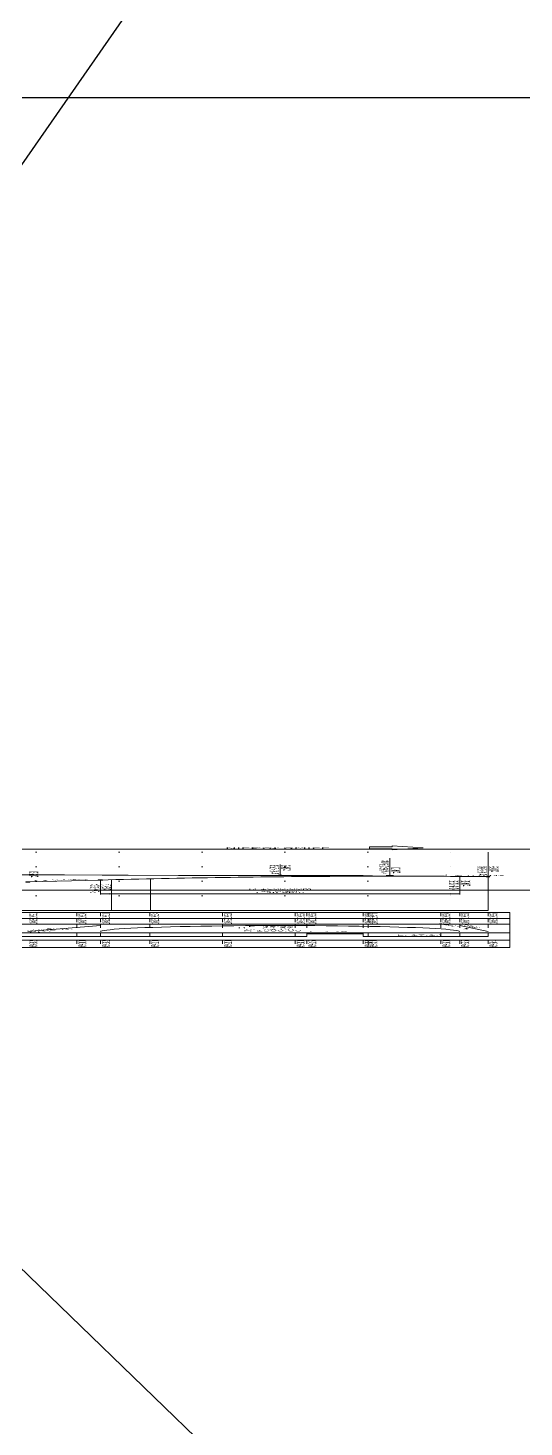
# Model space of a CAD drawing. Header units: millimetres. Extents: x -1069826 to 2704411, y -432732 to 412301.
# Drawn here: x 2094897 to 2163041, y -100223 to 92129 of the extents above; entities that cross this region are included whole.
import ezdxf
from ezdxf.enums import TextEntityAlignment as Align

# ---------------------------------------------------------------- set-up
doc = ezdxf.new("R2010")
doc.units = ezdxf.units.MM
doc.header["$LTSCALE"] = 1000
doc.header["$MEASUREMENT"] = 0
for name, pattern in [('DGN Style 1', [11.393425, 0.018957, -11.374468]), ('DGN Style 2', [18.957446, 11.374468, -7.582979]), ('DGN Style 3', [26.540425, 18.957446, -7.582979])]:
    doc.linetypes.add(name, pattern=pattern)
for name, color, linetype in [('0-RAM-T', 7, 'Continuous'), ('DROGO-T', 7, 'Continuous'), ('WIADUKT', 7, 'Continuous')]:
    doc.layers.add(name, color=color, linetype=linetype)
for name, color, linetype, lineweight in [('1', 7, 'Continuous', 0), ('31', 7, 'Continuous', 0), ('42', 7, 'Continuous', 0), ('54', 7, 'Continuous', 0), ('_0', 7, 'Continuous', 0), ('Kraweznik', 4, 'Continuous', 0)]:
    doc.layers.add(name, color=color, linetype=linetype, lineweight=lineweight)
doc.styles.add('CDMSTYLE', font='CDMSIMPL', dxfattribs={"width": 0.8, "bigfont": 'CDMBIGPL'})
doc.styles.add('ROMAN_1_PL', font='romans.shx')
doc.styles.add('Style-SWISSLT_1250', font='SWISSLT_1250.shx')
doc.styles.add('Style-WORKING_1250', font='WORKING_1250.shx')
doc.dimstyles.new('CDMOG-MM-100', dxfattribs={"dimscale": 100, "dimtxt": 2.5, "dimasz": 2, "dimexe": 1.5, "dimexo": 3, "dimgap": 0.5, "dimtad": 1, "dimdec": 0, "dimrnd": 1, "dimzin": 1, "dimdsep": 46, "dimtxsty": 'CDMSTYLE', "dimblk": 'OBLIQUE', "dimblk1": 'OBLIQUE', "dimblk2": 'OBLIQUE', "dimsah": 1, "dimcen": -2.5, "dimclrd": 9, "dimclre": 9, "dimclrt": 9, "dimadec": 0, "dimazin": 0, "dimtfac": 1, "dimtmove": 2, "dimatfit": 3, "dimldrblk": 'OBLIQUE', "dimfxl": 1, "dimtvp": 1, "dimtolj": 1, "dimtzin": 0, "dimarcsym": 0})
doc.dimstyles.new('CDMZB-MM-100', dxfattribs={"dimscale": 100, "dimtxt": 2.5, "dimasz": 1, "dimexe": 1.5, "dimexo": 5, "dimgap": 0.5, "dimtad": 1, "dimdec": 0, "dimrnd": 1, "dimzin": 1, "dimdsep": 46, "dimtxsty": 'CDMSTYLE', "dimblk": 'OBLIQUE', "dimblk1": 'OBLIQUE', "dimblk2": 'OBLIQUE', "dimsah": 1, "dimtsz": 1, "dimcen": -2.5, "dimclrd": 9, "dimclre": 9, "dimclrt": 9, "dimadec": 0, "dimazin": 0, "dimtfac": 1, "dimtmove": 2, "dimatfit": 3, "dimldrblk": 'OBLIQUE', "dimfxl": 1, "dimtvp": 1, "dimtolj": 1, "dimtzin": 0, "dimarcsym": 0})

# ---------------------------------------------------------------- blocks, each defined once
blk = doc.blocks.new('*D497')
at = {"color": 9, "linetype": 'ByBlock', "transparency": 16777216}
for p, q in [((1010517, -21403), (1010517, -22116)), ((1010717, -21966), (1043058, -21966)), ((1043258, -21384), (1043258, -22116))]:
    blk.add_line(p, q, dxfattribs=at)
for points in [[(1010717, -21933), (1010717, -21999), (1010517, -21966)], [(1043058, -21933), (1043058, -21999), (1043258, -21966)]]:
    blk.add_solid(points, dxfattribs=at)
at = {"layer": 'Defpoints', "color": 0, "linetype": 'ByBlock', "transparency": 16777216}
for p in [(1010517, -21103, 0), (1043258, -21084, 0), (1043258, -21966)]:
    blk.add_point(p, dxfattribs=at)
at = {"color": 9, "linetype": 'ByBlock', "transparency": 16777216, "insert": (1026888, -21791), "char_height": 250, "attachment_point": 5, "style": 'CDMSTYLE'}
blk.add_mtext('\\A1;32740', dxfattribs=at)
blk = doc.blocks.new('_OBLIQUE')
at = {"color": 0, "linetype": 'ByBlock'}
blk.add_line((-0.5, -0.5), (0.5, 0.5), dxfattribs=at)
blk = doc.blocks.new('*D480')
at = {"color": 9, "linetype": 'ByBlock', "transparency": 16777216}
for p, q in [((1020270, -21298), (1020270, -21674)), ((1020170, -21624), (1020370, -21424)), ((1030330, -21524), (1020270, -21524)), ((1030230, -21624), (1030430, -21424)), ((1030330, -21371), (1030330, -21674))]:
    blk.add_line(p, q, dxfattribs=at)
at = {"layer": 'Defpoints', "color": 0, "linetype": 'ByBlock', "transparency": 16777216}
for p in [(1020270, -20798), (1030330, -20871), (1020270, -21524)]:
    blk.add_point(p, dxfattribs=at)
at = {"color": 9, "linetype": 'ByBlock', "transparency": 16777216, "insert": (1025300, -21349), "char_height": 250, "attachment_point": 5, "style": 'CDMSTYLE'}
blk.add_mtext('\\A1;\\C1;10060', dxfattribs=at)
blk = doc.blocks.new('*D471')
at = {"color": 9, "linetype": 'ByBlock', "transparency": 16777216}
for p, q in [((1017680, -14146), (1017680, -14156)), ((1022760, -14146), (1022760, -14156)), ((1017580, -14406), (1017780, -14206)), ((1017680, -14306), (1022760, -14306)), ((1022660, -14406), (1022860, -14206))]:
    blk.add_line(p, q, dxfattribs=at)
at = {"layer": 'Defpoints', "color": 0, "linetype": 'ByBlock', "transparency": 16777216}
for p in [(1017680, -14646), (1022760, -14306), (1022760, -14646)]:
    blk.add_point(p, dxfattribs=at)
at = {"color": 9, "linetype": 'ByBlock', "transparency": 16777216, "insert": (1020029, -14089), "char_height": 250, "attachment_point": 5, "style": 'CDMSTYLE'}
blk.add_mtext('\\A1;5080', dxfattribs=at)
blk = doc.blocks.new('*D470')
at = {"color": 9, "linetype": 'ByBlock', "transparency": 16777216}
for p, q in [((1020460, -18108), (1020660, -17908)), ((1020560, -18589), (1020560, -17858)), ((1020560, -18008), (1024960, -18008)), ((1024860, -18108), (1025060, -17908)), ((1024960, -18589), (1024960, -17858))]:
    blk.add_line(p, q, dxfattribs=at)
at = {"layer": 'Defpoints', "color": 0, "linetype": 'ByBlock', "transparency": 16777216}
for p in [(1024960, -18008), (1020560, -19089), (1024960, -19089)]:
    blk.add_point(p, dxfattribs=at)
at = {"color": 9, "linetype": 'ByBlock', "transparency": 16777216, "insert": (1023229, -17821), "char_height": 250, "attachment_point": 5, "style": 'CDMSTYLE'}
blk.add_mtext('\\A1;\\C1;4400', dxfattribs=at)
blk = doc.blocks.new('*D478')
at = {"color": 9, "linetype": 'ByBlock', "transparency": 16777216}
for p, q in [((1015226, -21296), (1015226, -21674)), ((1020270, -21298), (1020270, -21674)), ((1015126, -21624), (1015326, -21424)), ((1020270, -21524), (1015226, -21524)), ((1020170, -21624), (1020370, -21424))]:
    blk.add_line(p, q, dxfattribs=at)
at = {"layer": 'Defpoints', "color": 0, "linetype": 'ByBlock', "transparency": 16777216}
for p in [(1015226, -20796), (1020270, -20798), (1015226, -21524)]:
    blk.add_point(p, dxfattribs=at)
at = {"color": 9, "linetype": 'ByBlock', "transparency": 16777216, "insert": (1017748, -21349), "char_height": 250, "attachment_point": 5, "style": 'CDMSTYLE'}
blk.add_mtext('\\A1;5044', dxfattribs=at)
blk = doc.blocks.new('*D474')
at = {"color": 9, "linetype": 'ByBlock', "transparency": 16777216}
for p, q in [((1019780, -18108), (1019980, -17908)), ((1019880, -17851), (1019880, -17858)), ((1020560, -18008), (1019880, -18008)), ((1020460, -18108), (1020660, -17908)), ((1020560, -17886), (1020560, -17858))]:
    blk.add_line(p, q, dxfattribs=at)
at = {"layer": 'Defpoints', "color": 0, "linetype": 'ByBlock', "transparency": 16777216}
for p in [(1019880, -18008), (1019880, -18351), (1020560, -18386)]:
    blk.add_point(p, dxfattribs=at)
at = {"color": 9, "linetype": 'ByBlock', "transparency": 16777216, "insert": (1020220, -17833), "char_height": 250, "attachment_point": 5, "style": 'CDMSTYLE'}
blk.add_mtext('\\A1;680', dxfattribs=at)
blk = doc.blocks.new('*D479')
at = {"color": 9, "linetype": 'ByBlock', "transparency": 16777216}
for p, q in [((1015380, -18108), (1015580, -17908)), ((1015480, -18135), (1015480, -17858)), ((1015480, -18008), (1019880, -18008)), ((1019780, -18108), (1019980, -17908)), ((1019880, -18135), (1019880, -17858))]:
    blk.add_line(p, q, dxfattribs=at)
at = {"layer": 'Defpoints', "color": 0, "linetype": 'ByBlock', "transparency": 16777216}
for p in [(1015480, -18635), (1019880, -18008), (1019880, -18635)]:
    blk.add_point(p, dxfattribs=at)
at = {"color": 9, "linetype": 'ByBlock', "transparency": 16777216, "insert": (1018082, -17816), "char_height": 250, "attachment_point": 5, "style": 'CDMSTYLE'}
blk.add_mtext('\\A1;4400', dxfattribs=at)
blk = doc.blocks.new('*D481')
at = {"color": 9, "linetype": 'ByBlock', "transparency": 16777216}
for p, q in [((1035374, -21298), (1035374, -21674)), ((1030230, -21624), (1030430, -21424)), ((1030330, -21524), (1035374, -21524)), ((1030330, -21750), (1030330, -21674)), ((1035274, -21624), (1035474, -21424))]:
    blk.add_line(p, q, dxfattribs=at)
at = {"layer": 'Defpoints', "color": 0, "linetype": 'ByBlock', "transparency": 16777216}
for p in [(1030330, -21250), (1035374, -20798), (1035374, -21524)]:
    blk.add_point(p, dxfattribs=at)
at = {"color": 9, "linetype": 'ByBlock', "transparency": 16777216, "insert": (1032852, -21349), "char_height": 250, "attachment_point": 5, "style": 'CDMSTYLE'}
blk.add_mtext('\\A1;5044', dxfattribs=at)
blk = doc.blocks.new('*D477')
at = {"color": 9, "linetype": 'ByBlock', "transparency": 16777216}
for p, q in [((1029940, -18108), (1030140, -17908)), ((1030040, -17851), (1030040, -17858)), ((1030040, -18008), (1030720, -18008)), ((1030620, -18108), (1030820, -17908)), ((1030720, -17851), (1030720, -17858))]:
    blk.add_line(p, q, dxfattribs=at)
at = {"layer": 'Defpoints', "color": 0, "linetype": 'ByBlock', "transparency": 16777216}
for p in [(1030040, -18351), (1030720, -18008), (1030720, -18351)]:
    blk.add_point(p, dxfattribs=at)
at = {"color": 9, "linetype": 'ByBlock', "transparency": 16777216, "insert": (1030380, -17833), "char_height": 250, "attachment_point": 5, "style": 'CDMSTYLE'}
blk.add_mtext('\\A1;680', dxfattribs=at)
blk = doc.blocks.new('*D476')
at = {"color": 9, "linetype": 'ByBlock', "transparency": 16777216}
for p, q in [((1027840, -14146), (1027840, -14156)), ((1032920, -14146), (1032920, -14156)), ((1027740, -14406), (1027940, -14206)), ((1032920, -14306), (1027840, -14306)), ((1032820, -14406), (1033020, -14206))]:
    blk.add_line(p, q, dxfattribs=at)
at = {"layer": 'Defpoints', "color": 0, "linetype": 'ByBlock', "transparency": 16777216}
for p in [(1027840, -14306), (1027840, -14646), (1032920, -14646)]:
    blk.add_point(p, dxfattribs=at)
at = {"color": 9, "linetype": 'ByBlock', "transparency": 16777216, "insert": (1030572, -14065), "char_height": 250, "attachment_point": 5, "style": 'CDMSTYLE'}
blk.add_mtext('\\A1;5080', dxfattribs=at)
blk = doc.blocks.new('*D475')
at = {"color": 9, "linetype": 'ByBlock', "transparency": 16777216}
for p, q in [((1030620, -18108), (1030820, -17908)), ((1030720, -18135), (1030720, -17858)), ((1035120, -18008), (1030720, -18008)), ((1035020, -18108), (1035220, -17908)), ((1035120, -18135), (1035120, -17858))]:
    blk.add_line(p, q, dxfattribs=at)
at = {"layer": 'Defpoints', "color": 0, "linetype": 'ByBlock', "transparency": 16777216}
for p in [(1030720, -18008), (1030720, -18635), (1035120, -18635)]:
    blk.add_point(p, dxfattribs=at)
at = {"color": 9, "linetype": 'ByBlock', "transparency": 16777216, "insert": (1032590, -17809), "char_height": 250, "attachment_point": 5, "style": 'CDMSTYLE'}
blk.add_mtext('\\A1;4400', dxfattribs=at)
blk = doc.blocks.new('*D473')
at = {"color": 9, "linetype": 'ByBlock', "transparency": 16777216}
for p, q in [((1024960, -17691), (1024960, -17858)), ((1024860, -18108), (1025060, -17908)), ((1025640, -18008), (1024960, -18008)), ((1025540, -18108), (1025740, -17908)), ((1025640, -17985), (1025640, -17858))]:
    blk.add_line(p, q, dxfattribs=at)
at = {"layer": 'Defpoints', "color": 0, "linetype": 'ByBlock', "transparency": 16777216}
for p in [(1024960, -18008), (1024960, -18191), (1025640, -18485)]:
    blk.add_point(p, dxfattribs=at)
at = {"color": 9, "linetype": 'ByBlock', "transparency": 16777216, "insert": (1025300, -17833), "char_height": 250, "attachment_point": 5, "style": 'CDMSTYLE'}
blk.add_mtext('\\A1;\\C1;680', dxfattribs=at)
blk = doc.blocks.new('*D472')
at = {"color": 9, "linetype": 'ByBlock', "transparency": 16777216}
for p, q in [((1025540, -18108), (1025740, -17908)), ((1025640, -18135), (1025640, -17858)), ((1030040, -18008), (1025640, -18008)), ((1029940, -18108), (1030140, -17908)), ((1030040, -18135), (1030040, -17858))]:
    blk.add_line(p, q, dxfattribs=at)
at = {"layer": 'Defpoints', "color": 0, "linetype": 'ByBlock', "transparency": 16777216}
for p in [(1025640, -18008), (1025640, -18635), (1030040, -18635)]:
    blk.add_point(p, dxfattribs=at)
at = {"color": 9, "linetype": 'ByBlock', "transparency": 16777216, "insert": (1028252, -17804), "char_height": 250, "attachment_point": 5, "style": 'CDMSTYLE'}
blk.add_mtext('\\A1;\\C1;4400', dxfattribs=at)
blk = doc.blocks.new('*D469')
at = {"color": 9, "linetype": 'ByBlock', "transparency": 16777216}
for p, q in [((1022760, -14146), (1022760, -14156)), ((1027840, -14146), (1027840, -14156)), ((1022660, -14406), (1022860, -14206)), ((1022760, -14306), (1027840, -14306)), ((1027740, -14406), (1027940, -14206))]:
    blk.add_line(p, q, dxfattribs=at)
at = {"layer": 'Defpoints', "color": 0, "linetype": 'ByBlock', "transparency": 16777216}
for p in [(1022760, -14646), (1027840, -14306), (1027840, -14646)]:
    blk.add_point(p, dxfattribs=at)
at = {"color": 9, "linetype": 'ByBlock', "transparency": 16777216, "insert": (1025109, -14123), "char_height": 250, "attachment_point": 5, "style": 'CDMSTYLE'}
blk.add_mtext('\\A1;\\C1;5080', dxfattribs=at)
blk = doc.blocks.new('A$C534018C8')
at = {"layer": 'DROGO-T', "color": 40, "linetype": 'Continuous'}
dim = blk.add_linear_dim(base=(21010, 5532.9), p1=(862, 6395.9, 0.1), p2=(21010, 6415.1, 0.1), dimstyle='CDMOG-MM-100', dxfattribs=at)
dim.commit()
dim.dimension.update_dxf_attribs({"geometry": '*D497', "text_midpoint": (10936, 5707.9)})
at = {"layer": 'WIADUKT', "color": 40, "linetype": 'Continuous'}
for base, p1, p2, picture, middle in [((8396, 13193.1, 0.1), (3316, 12852.8, 0.1), (8396, 12852.8, 0.1), '*D471', (5664.5, 13410.5, 0.1)), ((13476, 13193.1, 0.1), (18556, 12852.8, 0.1), (13476, 12852.8, 0.1), '*D476', (16207.5, 13433.6, 0.1)), ((5516, 9491.4, 0.1), (1116, 8864, 0.1), (5516, 8864, 0.1), '*D479', (3718.2, 9682.9, 0.1)), ((16356, 9491.4, 0.1), (20756, 8864, 0.1), (16356, 8864, 0.1), '*D475', (18226.2, 9690, 0.1))]:
    dim = blk.add_linear_dim(base=base, p1=p1, p2=p2, dimstyle='CDMZB-MM-100', dxfattribs=at)
    dim.commit()
    dim.dimension.update_dxf_attribs({"geometry": picture, "text_midpoint": middle, "dimtype": 128, "insert": (-1014364.1, 27499)})
for base, p1, p2, picture, middle in [((13476, 13193.1, 0.1), (8396, 12852.8, 0.1), (13476, 12852.8, 0.1), '*D469', (10744.5, 13376.1, 0.1)), ((10596, 9491.4, 0.1), (6196, 8410.4, 0.1), (10596, 8410.4, 0.1), '*D470', (8865.3, 9677.9, 0.1)), ((11276, 9491.4, 0.1), (15676, 8864, 0.1), (11276, 8864, 0.1), '*D472', (13887.6, 9695.3, 0.1))]:
    dim = blk.add_linear_dim(base=base, p1=p1, p2=p2, text='\\C1;<>', dimstyle='CDMZB-MM-100', dxfattribs=at)
    dim.commit()
    dim.dimension.update_dxf_attribs({"geometry": picture, "text_midpoint": middle, "dimtype": 128, "insert": (-1014364.1, 27499)})
for base, p1, p2, picture, middle in [((5516, 9491.4, 0.1), (6196, 9113.4, 0.1), (5516, 9147.8, 0.1), '*D474', (5856, 9666.4, 0.1)), ((16356, 9491.4, 0.1), (15676, 9147.8, 0.1), (16356, 9147.8, 0.1), '*D477', (16016, 9666.4, 0.1)), ((862, 5974.6, 0.1), (5906, 6701.3, 0.1), (862, 6703.4, 0.1), '*D478', (3384, 6149.6, 0.1)), ((21010, 5974.6, 0.1), (15966, 6249, 0.1), (21010, 6701.3, 0.1), '*D481', (18488, 6149.6, 0.1))]:
    dim = blk.add_linear_dim(base=base, p1=p1, p2=p2, dimstyle='CDMZB-MM-100', dxfattribs=at)
    dim.commit()
    dim.dimension.update_dxf_attribs({"geometry": picture, "text_midpoint": middle, "insert": (-1014364.1, 27499)})
for base, p1, p2, picture, middle in [((10596, 9491.4, 0.1), (11276, 9014, 0.1), (10596, 9308.1, 0.1), '*D473', (10936, 9666.4, 0.1)), ((5906, 5974.6, 0.1), (15966, 6628.2, 0.1), (5906, 6701.3, 0.1), '*D480', (10936, 6149.6, 0.1))]:
    dim = blk.add_linear_dim(base=base, p1=p1, p2=p2, text='\\C1;<>', dimstyle='CDMZB-MM-100', dxfattribs=at)
    dim.commit()
    dim.dimension.update_dxf_attribs({"geometry": picture, "text_midpoint": middle, "insert": (-1014364.1, 27499)})
blk = doc.blocks.new('A$C009A7C16')
at = {"layer": 'DROGO-T', "color": 40, "linetype": 'Continuous'}
blk.add_blockref('A$C534018C8', (0, 0), dxfattribs=at)

msp = doc.modelspace()

# ---------------------------------------------------------------- linework, layer by layer
at = {"color": 4, "linetype": 'Continuous'}
msp.add_lwpolyline([(1847152.1849, -105857.2506), (2222394.6239, -105857.2506), (2222394.6239, 82519.943), (1847152.1849, 82519.943)], close=True, dxfattribs=at)
at = {"layer": '1', "color": 7, "linetype": 'DGN Style 1', "lineweight": 0}
for p, q in [((1913729.407, -21196.1741), (2158098.9174, -21196.1741)), ((1913729.407, -21196.1741), (2158098.9174, -21196.1741)), ((2101615.9769, -29196.1741), (2101615.9769, -21196.1741)), ((1913729.407, -23196.1741), (2158098.9174, -23196.1741)), ((1913729.407, -25196.1741), (2158098.9174, -25196.1741)), ((1913729.407, -27196.1741), (2158098.9174, -27196.1741))]:
    msp.add_line(p, q, dxfattribs=at)
at = {"layer": '1', "color": 7, "linetype": 'Continuous', "lineweight": 18}
for p, q in [((2158098.9174, -29196.1741), (2158098.9174, -21196.1741)), ((1913729.407, -29196.1741), (2158098.9174, -29196.1741))]:
    msp.add_line(p, q, dxfattribs=at)
at = {"layer": '1', "color": 1, "linetype": 'DGN Style 2', "lineweight": 0}
for p, q in [((2093943.3677, -24311.7558), (2096976.3698, -24315.7751)), ((2096976.3698, -24315.7751), (2097870.0652, -24312.1347)), ((2097870.0652, -24312.1347), (2099915.797, -24317.9567)), ((2099915.797, -24317.9567), (2105092.2115, -24334.6076)), ((2105092.2115, -24334.6076), (2107873.9917, -24344.242)), ((2107873.9917, -24344.242), (2108668.2103, -24351.5208)), ((2108668.2103, -24351.5208), (2115581.7006, -24378.7516)), ((2115581.7006, -24378.7516), (2117514.0851, -24381.7888)), ((2117514.0851, -24381.7888), (2122399.5857, -24405.6059)), ((2122399.5857, -24405.6059), (2124851.5977, -24416.4336)), ((2124851.5977, -24416.4336), (2124878.7807, -24416.4381)), ((2124878.7807, -24416.4381), (2124891.396, -24416.6312)), ((2124891.396, -24416.6312), (2132247.73, -24407.6289)), ((2132247.73, -24407.6289), (2132316.1708, -24407.6565)), ((2132316.1708, -24407.6565), (2133208.8427, -24385.2232)), ((2133208.8427, -24385.2232), (2133530.5156, -24377.1027)), ((2133530.5156, -24377.1027), (2133553.5073, -24377.2073)), ((2133553.5073, -24377.2073), (2133611.4705, -24376.2937)), ((2133611.4705, -24376.2937), (2135409.2505, -24382.3428)), ((2135409.2505, -24382.3428), (2138829.0959, -24402.0213)), ((2138829.0959, -24402.0213), (2139294.7147, -24403.483)), ((2139294.7147, -24403.483), (2140954.7436, -24414.9227)), ((2140954.7436, -24414.9227), (2141908.7337, -24421.4102)), ((2141908.7337, -24421.4102), (2142209.9222, -24423.8013)), ((2142209.9222, -24423.8013), (2149858.9849, -24484.1602)), ((2149858.9849, -24484.1602), (2150341.6644, -24505.4812)), ((2150341.6644, -24505.4812), (2152940.6495, -24535.4142)), ((2152940.6495, -24535.4142), (2153233.8025, -24537.9273)), ((2153233.8025, -24537.9273), (2153582.0798, -24519.2343)), ((2153582.0798, -24519.2343), (2153962.2646, -24522.1191)), ((2153962.2646, -24522.1191), (2158098.9174, -24545.9117))]:
    msp.add_line(p, q, dxfattribs=at)
at = {"layer": '42', "color": 151, "linetype": 'Continuous', "lineweight": 0}
for p, q in [((2129526.9501, -24362.8607), (2129526.9501, -22862.8607)), ((2144596.3006, -24190.1887), (2144596.3006, -22030.1887)), ((2158098.9174, -24545.9117), (2158098.9174, -23045.9117)), ((2144596.3006, -24490.1887), (2144596.3006, -24190.1887)), ((2154206.0991, -24520.9717), (2154206.0991, -26520.9717)), ((2104855.9576, -25016.7127), (2104855.9576, -27016.7127))]:
    msp.add_line(p, q, dxfattribs=at)
at = {"layer": '42', "color": 132, "linetype": 'Continuous', "lineweight": 20}
for p, q in [((2104855.9576, -25016.7127), (2105905.702, -24989.2592)), ((2105905.702, -24989.2592), (2106955.4654, -24962.5405)), ((2106955.4654, -24962.5405), (2108005.2472, -24936.5568)), ((2108005.2472, -24936.5568), (2109055.047, -24911.308)), ((2109055.047, -24911.308), (2110104.8641, -24886.7942)), ((2110104.8641, -24886.7942), (2111154.6982, -24863.0152)), ((2111154.6982, -24863.0152), (2112204.5487, -24839.9713)), ((2112204.5487, -24839.9713), (2113254.415, -24817.6623)), ((2113254.415, -24817.6623), (2114304.2967, -24796.0883)), ((2114304.2967, -24796.0883), (2115354.1932, -24775.2494)), ((2115354.1932, -24775.2494), (2116404.1041, -24755.1454)), ((2116404.1041, -24755.1454), (2117454.0288, -24735.7764)), ((2117454.0288, -24735.7764), (2118503.9668, -24717.1425)), ((2118503.9668, -24717.1425), (2119553.9176, -24699.2435)), ((2119553.9176, -24699.2435), (2120603.8806, -24682.0797)), ((2120603.8806, -24682.0797), (2121653.8554, -24665.6508)), ((2121653.8554, -24665.6508), (2122703.8415, -24649.9571)), ((2122703.8415, -24649.9571), (2123753.8383, -24634.9984)), ((2123753.8383, -24634.9984), (2124803.8453, -24620.7748)), ((2124803.8453, -24620.7748), (2125853.862, -24607.2862)), ((2125853.862, -24607.2862), (2126903.8879, -24594.5328)), ((2126903.8879, -24594.5328), (2127953.9224, -24582.5144)), ((2127953.9224, -24582.5144), (2129003.9651, -24571.2312)), ((2129003.9651, -24571.2312), (2130054.0155, -24560.683)), ((2130054.0155, -24560.683), (2131104.073, -24550.87)), ((2131104.073, -24550.87), (2132154.137, -24541.792)), ((2132154.137, -24541.792), (2133204.2072, -24533.4492)), ((2133204.2072, -24533.4492), (2134254.283, -24525.8415)), ((2134254.283, -24525.8415), (2135304.3639, -24518.969)), ((2135304.3639, -24518.969), (2136354.4493, -24512.8315)), ((2136354.4493, -24512.8315), (2137404.5387, -24507.4292)), ((2137404.5387, -24507.4292), (2138454.6317, -24502.7621)), ((2138454.6317, -24502.7621), (2139504.7276, -24498.8301)), ((2139504.7276, -24498.8301), (2140554.8261, -24495.6332)), ((2140554.8261, -24495.6332), (2141604.9265, -24493.1714)), ((2141604.9265, -24493.1714), (2142655.0285, -24491.4448)), ((2142655.0285, -24491.4448), (2143705.1313, -24490.4534)), ((2143705.1313, -24490.4534), (2144755.2346, -24490.1971)), ((2144755.2346, -24490.1971), (2145805.3378, -24490.6759)), ((2145805.3378, -24490.6759), (2146855.4405, -24491.8899)), ((2146855.4405, -24491.8899), (2147905.542, -24493.839)), ((2147905.542, -24493.839), (2148955.6419, -24496.5233)), ((2148955.6419, -24496.5233), (2150005.7397, -24499.9427)), ((2150005.7397, -24499.9427), (2151055.8348, -24504.0972)), ((2151055.8348, -24504.0972), (2152105.9267, -24508.9869)), ((2152105.9267, -24508.9869), (2153156.015, -24514.6118)), ((2153156.015, -24514.6118), (2154206.0991, -24520.9717))]:
    msp.add_line(p, q, dxfattribs=at)
at = {"layer": '42', "color": 134, "linetype": 'Continuous', "lineweight": 9}
for p, q in [((2154206.0991, -24520.9717), (2154206.0991, -27016.7127)), ((2104855.9576, -25016.7127), (2104855.9576, -27016.7127)), ((2106057.001, -26916.7127), (2153005.0557, -26916.7127))]:
    msp.add_line(p, q, dxfattribs=at)
at = {"layer": '42', "color": 52, "linetype": 'Continuous', "lineweight": 18}
for p, q in [((2154206.0991, -24520.9717), (2158098.9174, -24545.9117)), ((2094876.5932, -25281.1944), (2104855.9576, -25016.7127))]:
    msp.add_line(p, q, dxfattribs=at)
at = {"layer": '42', "color": 73, "linetype": 'DGN Style 2', "lineweight": 0}
for centre in [(2104855.9576, -25016.7127), (2154206.0991, -24520.9717), (2094876.5932, -25281.1944)]:
    msp.add_ellipse(centre, major_axis=(300, 0), ratio=0.1, dxfattribs=at)
for points in [[(2129276.9501, -24387.8607), (2129776.9501, -24387.8607), (2129776.9501, -24337.8607), (2129276.9501, -24337.8607)], [(2157848.9174, -24570.9117), (2158348.9174, -24570.9117), (2158348.9174, -24520.9117), (2157848.9174, -24520.9117)]]:
    msp.add_3dface(points, dxfattribs=at)
at = {"layer": '42', "color": 1, "linetype": 'DGN Style 2', "lineweight": 0}
msp.add_3dface([(2144596.3006, -24490.1887), (2144096.3006, -24390.1887), (2145096.3006, -24390.1887)], dxfattribs=at)
at = {"layer": '42', "color": 134, "linetype": 'Continuous', "lineweight": 9}
for points in [[(2104855.9576, -26916.7127), (2106057.001, -26966.4615), (2106057.001, -26866.9638)], [(2154206.0991, -26916.7127), (2153005.0557, -26866.9638), (2153005.0557, -26966.4615)]]:
    msp.add_3dface(points, dxfattribs=at)
at = {"layer": '54', "color": 8, "linetype": 'Continuous', "lineweight": 0}
for p, q in [((2101615.9769, -29996.1741), (2101615.9769, -29496.1741)), ((2101615.9769, -30796.1741), (2101615.9769, -30296.1741)), ((2104855.9576, -29996.1741), (2104855.9576, -29496.1741)), ((2104855.9576, -30796.1741), (2104855.9576, -30296.1741)), ((2111615.9769, -29996.1741), (2111615.9769, -29496.1741)), ((2111615.9769, -30796.1741), (2111615.9769, -30296.1741)), ((2121615.9769, -29996.1741), (2121615.9769, -29496.1741)), ((2121615.9769, -30796.1741), (2121615.9769, -30296.1741)), ((2131615.9769, -29996.1741), (2131615.9769, -29496.1741)), ((2131615.9769, -30796.1741), (2131615.9769, -30296.1741)), ((2133208.7927, -29996.1741), (2133208.7927, -29496.1741)), ((2133208.7927, -30796.1741), (2133208.7927, -30296.1741)), ((2140954.7936, -29996.1741), (2140954.7936, -29496.1741)), ((2140954.7936, -30796.1741), (2140954.7936, -30296.1741)), ((2141615.9769, -29996.1741), (2141615.9769, -29496.1741)), ((2141615.9769, -30796.1741), (2141615.9769, -30296.1741)), ((2151615.9769, -29996.1741), (2151615.9769, -29496.1741)), ((2151615.9769, -30796.1741), (2151615.9769, -30296.1741)), ((2154206.0991, -29996.1741), (2154206.0991, -29496.1741)), ((2154206.0991, -30796.1741), (2154206.0991, -30296.1741)), ((2158098.9174, -29996.1741), (2158098.9174, -29496.1741)), ((2158098.9174, -30796.1741), (2158098.9174, -30296.1741)), ((2101615.9769, -31596.1741), (2101615.9769, -31096.1741)), ((2101615.9769, -32796.1741), (2101615.9769, -32296.1741)), ((2104855.9576, -31596.1741), (2104855.9576, -31096.1741)), ((2104855.9576, -32796.1741), (2104855.9576, -32296.1741)), ((2111615.9769, -31596.1741), (2111615.9769, -31096.1741)), ((2111615.9769, -32796.1741), (2111615.9769, -32296.1741)), ((2121615.9769, -31596.1741), (2121615.9769, -31096.1741)), ((2121615.9769, -32796.1741), (2121615.9769, -32296.1741)), ((2131615.9769, -31596.1741), (2131615.9769, -31096.1741)), ((2131615.9769, -32796.1741), (2131615.9769, -32296.1741)), ((2133208.7927, -31596.1741), (2133208.7927, -31096.1741)), ((2133208.7927, -32796.1741), (2133208.7927, -32296.1741)), ((2140954.7936, -31596.1741), (2140954.7936, -31096.1741)), ((2140954.7936, -32796.1741), (2140954.7936, -32296.1741)), ((2141615.9769, -31596.1741), (2141615.9769, -31096.1741)), ((2141615.9769, -32796.1741), (2141615.9769, -32296.1741)), ((2151615.9769, -31596.1741), (2151615.9769, -31096.1741)), ((2151615.9769, -32796.1741), (2151615.9769, -32296.1741)), ((2154206.0991, -31596.1741), (2154206.0991, -31096.1741)), ((2154206.0991, -32796.1741), (2154206.0991, -32296.1741)), ((2158098.9174, -31596.1741), (2158098.9174, -31096.1741)), ((2158098.9174, -32796.1741), (2158098.9174, -32296.1741)), ((2101615.9769, -33796.1741), (2101615.9769, -33296.1741)), ((2104855.9576, -33796.1741), (2104855.9576, -33296.1741)), ((2111615.9769, -33796.1741), (2111615.9769, -33296.1741)), ((2121615.9769, -33796.1741), (2121615.9769, -33296.1741)), ((2131615.9769, -33796.1741), (2131615.9769, -33296.1741)), ((2133208.7927, -33796.1741), (2133208.7927, -33296.1741)), ((2140954.7936, -33796.1741), (2140954.7936, -33296.1741)), ((2141615.9769, -33796.1741), (2141615.9769, -33296.1741)), ((2151615.9769, -33796.1741), (2151615.9769, -33296.1741)), ((2154206.0991, -33796.1741), (2154206.0991, -33296.1741)), ((2158098.9174, -33796.1741), (2158098.9174, -33296.1741))]:
    msp.add_line(p, q, dxfattribs=at)
at = {"layer": '54', "color": 252, "linetype": 'Continuous', "lineweight": 0}
for points in [[(1911729.407, -30296.1741), (2161098.9174, -30296.1741), (2161098.9174, -29496.1741), (1911729.407, -29496.1741)], [(1911729.407, -31096.1741), (2161098.9174, -31096.1741), (2161098.9174, -30296.1741), (1911729.407, -30296.1741)], [(1911729.407, -32296.1741), (2161098.9174, -32296.1741), (2161098.9174, -31096.1741), (1911729.407, -31096.1741)], [(1911729.407, -33296.1741), (2161098.9174, -33296.1741), (2161098.9174, -32296.1741), (1911729.407, -32296.1741)], [(1911729.407, -34296.1741), (2161098.9174, -34296.1741), (2161098.9174, -33296.1741), (1911729.407, -33296.1741)]]:
    msp.add_3dface(points, dxfattribs=at)
at = {"layer": '_0', "color": 253, "linetype": 'Continuous', "lineweight": 0}
for p, q in [((2094876.5932, -32116.1741), (2104855.9576, -31276.1741)), ((2154206.0991, -31276.1741), (2158098.9174, -32116.1741))]:
    msp.add_line(p, q, dxfattribs=at)
at = {"layer": '_0', "color": 252, "linetype": 'Continuous', "lineweight": 18}
for p, q in [((2133208.7927, -32396.1741), (2140954.7936, -32396.1741)), ((2133208.7927, -32796.1741), (2133208.7927, -32396.1741)), ((2140954.7936, -32396.1741), (2140954.7936, -32796.1741)), ((2026958.8166, -32796.1741), (2133208.7927, -32796.1741)), ((2140954.7936, -32796.1741), (2158098.9174, -32796.1741))]:
    msp.add_line(p, q, dxfattribs=at)
at = {"layer": '_0', "color": 253, "linetype": 'Continuous', "lineweight": 0}
msp.add_ellipse((2129531.0284, -32116.1741), major_axis=(24675.0707, 0), ratio=0.0340424556, start_param=0, end_param=3.1415926536, dxfattribs=at)
at = {"layer": 'Defpoints', "color": 7, "linetype": 'Continuous', "lineweight": 18}
for p, q in [((2141804.4615, -20598.4427), (2141804.4615, -20448.4427)), ((2141804.4615, -20448.4427), (2144944.0433, -20448.4427)), ((2141804.4615, -20748.4427), (2141804.4615, -20598.4427)), ((2144944.0433, -20748.4427), (2141804.4615, -20748.4427)), ((2144944.0433, -20319.0638), (2149170.6398, -20598.4427)), ((2144944.0433, -20448.4427), (2144944.0433, -20319.0638)), ((2149170.6398, -20598.4427), (2144944.0433, -20877.8217)), ((2144944.0433, -20877.8217), (2144944.0433, -20748.4427))]:
    msp.add_line(p, q, dxfattribs=at)
at = {"layer": 'Kraweznik', "color": 6, "linetype": 'Continuous', "ltscale": 0.1}
for p, q in [((1907560.0849, -20796.1741), (2241959.9092, -20796.1741)), ((1864169.9577, -26396.1741), (2238359.0817, -26396.1741))]:
    msp.add_line(p, q, dxfattribs=at)
at = {"layer": 'Kraweznik', "color": 2, "linetype": 'DGN Style 3', "lineweight": 9}
for p, q in [((2106365.9769, -29196.1741), (2106365.9769, -24977.1313)), ((2111715.9769, -29196.1741), (2111715.9769, -24850.6953))]:
    msp.add_line(p, q, dxfattribs=at)
at = {"layer": 'WIADUKT', "color": 40, "linetype": 'Continuous'}
for p, q in [((1719473.0945, 284481.4135), (2318348.8132, -295880.2237)), ((1850192.161, -277648.9671), (2230189.4435, 269288.7003))]:
    msp.add_line(p, q, dxfattribs=at)

# ---------------------------------------------------------------- block references
at = {"layer": 'DROGO-T', "color": 40, "linetype": 'Continuous', "xscale": 1.625, "zscale": 1.625}
msp.add_blockref('A$C009A7C16', (1009116.6077, -27499.0139, -0.0313), dxfattribs=at)

# ---------------------------------------------------------------- texts
at = {"layer": '0-RAM-T', "color": 253, "linetype": 'Continuous', "lineweight": 0, "style": 'Style-WORKING_1250'}
for s, height, rotation, oblique, width, p in [('l:9.98', 156.29976, 4.811455583, 281.586551097, 6.38569, (2095488.3476, -32012.3963)), ('i:2.65', 156.29976, 4.811455583, 281.586551097, 6.38569, (2095639.644, -32261.082)), ('%', 156.2998, 4.811455583, 281.586551097, 6.38569, (2100044.1448, -31890.3389)), ('i:-0.64', 278.97201, 347.823302826, 75.16993863, 2.004487, (2151134.8093, -30993.969)), ('l:3.89', 278.97201, 347.823302827, 75.16993863, 2.004487, (2154276.9125, -31196.3234)), ('%', 278.972, 347.823302833, 75.169938636, 2.004487, (2154232.2932, -31662.3501))]:
    msp.add_text(s, height=height, rotation=rotation, dxfattribs=dict(at, oblique=oblique, width=width)).set_placement(p)
at = {"layer": '0-RAM-T', "color": 253, "linetype": 'Continuous', "lineweight": 0, "style": 'Style-WORKING_1250', "width": 10.83333}
for s, p in [(' l1    24.67', (2123247.697, -31656.1741)), (' R 1500.00', (2123990.5539, -32056.1741)), (' l2  24.68', (2124300.0776, -31856.1741)), (' L  49.35', (2124640.5537, -31456.1741))]:
    msp.add_text(s, height=120, dxfattribs=at).set_placement(p)
at = {"layer": '0-RAM-T', "color": 252, "linetype": 'Continuous', "lineweight": 9, "style": 'Style-WORKING_1250', "width": 11.81818}
for s, p in [('R: 1000.00', (2131665.1274, -32342.8408)), ('L: 7.75', (2133522.2699, -32159.5075)), ('L: 17.14', (2145564.9514, -32651.1741))]:
    msp.add_text(s, height=110, dxfattribs=at).set_placement(p)
at = {"layer": '1', "color": 12, "linetype": 'DGN Style 2', "lineweight": 9, "style": 'Style-WORKING_1250', "width": 0.118182}
for s, p in [('196.88', (2095076.5932, -31026.1741)), ('196.87', (2101815.9769, -31026.1741)), ('196.86', (2105055.9576, -31026.1741)), ('196.83', (2111815.9769, -31026.1741)), ('196.79', (2121815.9769, -31026.1741)), ('196.79', (2131815.9769, -31026.1741)), ('196.80', (2133408.7927, -31026.1741)), ('196.78', (2141154.7936, -31026.1741)), ('196.78', (2141815.9769, -31026.1741)), ('196.68', (2151815.9769, -31026.1741)), ('196.67', (2154406.0991, -31026.1741)), ('196.65', (2158298.9174, -31026.1741))]:
    msp.add_text(s, height=1100, rotation=90, dxfattribs=at).set_placement(p, align=Align.TOP_LEFT)
at = {"layer": '31', "color": 41, "linetype": 'DGN Style 2', "lineweight": 9, "style": 'Style-WORKING_1250', "width": 0.118182}
for s, p in [('195.91', (2095076.5932, -30216.1741)), ('196.09', (2101815.9769, -30216.1741)), ('196.18', (2105055.9576, -30216.1741)), ('196.34', (2111815.9769, -30216.1741)), ('196.53', (2121815.9769, -30216.1741)), ('196.65', (2131815.9769, -30216.1741)), ('196.66', (2133408.7927, -30216.1741)), ('196.70', (2141154.7936, -30216.1741)), ('196.70', (2141815.9769, -30216.1741)), ('196.69', (2151815.9769, -30216.1741)), ('196.68', (2154406.0991, -30216.1741)), ('196.65', (2158298.9174, -30216.1741))]:
    msp.add_text(s, height=1100, rotation=90, dxfattribs=at).set_placement(p, align=Align.TOP_LEFT)
at = {"layer": '42', "color": 83, "linetype": 'DGN Style 2', "lineweight": 9, "style": 'Style-WORKING_1250', "width": 0.092308}
for s, p in [('km:45+927.91', (2129376.9501, -22922.8607)), ('km:45+956.48', (2157948.9174, -23105.9117)), ('PL:45+903.24', (2104705.9576, -25576.7127)), ('KL:45+952.59', (2154056.0991, -25080.9717))]:
    msp.add_text(s, height=1300, rotation=90, dxfattribs=at).set_placement(p, align=Align.RIGHT)
for s, p in [('rz:196.83', (2129676.9501, -22922.8607)), ('rz:195.91', (2095026.5932, -23841.1944)), ('rz:196.65', (2158248.9174, -23105.9117)), ('rz:196.18', (2105005.9576, -25576.7127)), ('rz:196.68', (2154356.0991, -25080.9717))]:
    msp.add_text(s, height=1300, rotation=90, dxfattribs=at).set_placement(p, align=Align.TOP_RIGHT)
at = {"layer": '42', "color": 1, "linetype": 'DGN Style 2', "lineweight": 9, "style": 'Style-WORKING_1250', "width": 0.092308}
msp.add_text('km:45+942.98- max', height=1300, rotation=90, dxfattribs=at).set_placement((2144446.3006, -24130.1887))
at = {"layer": '42', "color": 3, "linetype": 'DGN Style 2', "lineweight": 9, "style": 'Style-SWISSLT_1250'}
for s, height, rotation, oblique, width, p in [('i = 2.65%', 113.75771, 1.518146921, 292.190525797, 11.050307, (2099609.707, -25052.1458)), ('i = -0.64%', 110.22326, 359.632930226, 32.279251291, 11.770355, (2156216.5397, -24433.4966))]:
    msp.add_text(s, height=height, rotation=rotation, dxfattribs=dict(at, oblique=oblique, width=width)).set_placement(p, align=Align.CENTER)
at = {"layer": '42', "color": 1, "linetype": 'DGN Style 2', "lineweight": 9, "style": 'Style-WORKING_1250', "width": 0.092308}
msp.add_text('rz:196.71', height=1300, rotation=90, dxfattribs=at).set_placement((2144746.3006, -24130.1887), align=Align.TOP_LEFT)
at = {"layer": '42', "color": 134, "linetype": 'DGN Style 2', "lineweight": 9, "style": 'Style-WORKING_1250', "width": 9.230769}
for s, p in [('R 1500.00m', (2129531.0284, -26321.7127)), ('L 49.35m', (2129531.0284, -26801.7127)), ('T24.67m', (2129531.0284, -26481.7127)), ("W 0.20'", (2129531.0284, -26641.7127))]:
    msp.add_text(s, height=130, dxfattribs=at).set_placement(p, align=Align.CENTER)
at = {"layer": '54', "color": 254, "linetype": 'DGN Style 2', "lineweight": 18, "style": 'Style-WORKING_1250', "width": 0.109091}
for s, p in [('45+893.26', (2095076.5932, -34196.1741)), ('45+900.00', (2101815.9769, -34196.1741)), ('45+903.24', (2105055.9576, -34196.1741)), ('45+910.00', (2111815.9769, -34196.1741)), ('45+920.00', (2121815.9769, -34196.1741)), ('45+930.00', (2131815.9769, -34196.1741)), ('45+931.59', (2133408.7927, -34196.1741)), ('45+939.34', (2141154.7936, -34196.1741)), ('45+940.00', (2141815.9769, -34196.1741)), ('45+950.00', (2151815.9769, -34196.1741)), ('45+952.59', (2154406.0991, -34196.1741)), ('45+956.48', (2158298.9174, -34196.1741))]:
    msp.add_text(s, height=1100, rotation=90, dxfattribs=at).set_placement(p, align=Align.TOP_LEFT)
at = {"layer": 'Defpoints', "color": 7, "lineweight": 18, "style": 'ROMAN_1_PL', "width": 10}
msp.add_text('NIEPOŁOMICE', height=175, dxfattribs=at).set_placement((2121982.8352, -20621.3125), align=Align.MIDDLE_LEFT)

doc.saveas('drawing.dxf')
